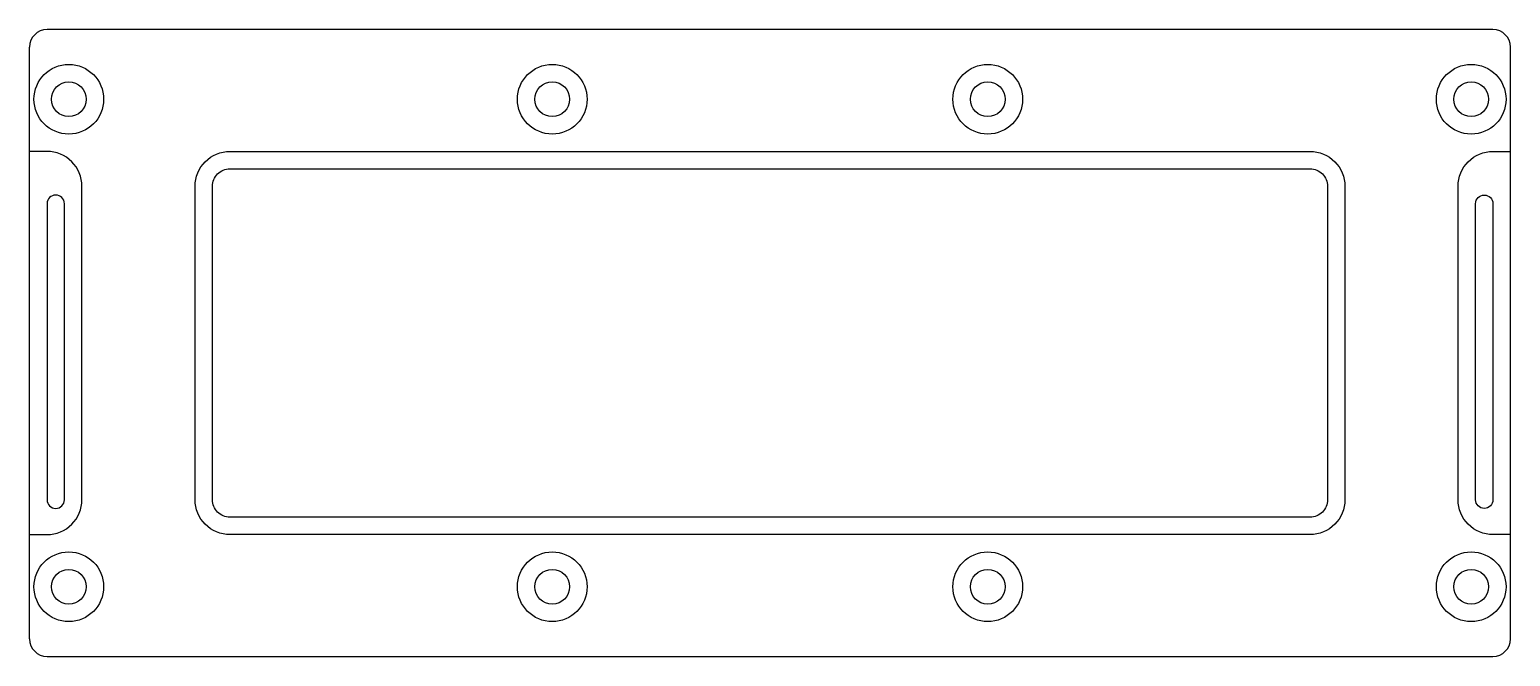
# Model space of a CAD drawing. Header units: millimetres. Extents: x -42.5 to 42.5, y -18 to 18.
import ezdxf

# ---------------------------------------------------------------- set-up
doc = ezdxf.new("R2010")
doc.units = ezdxf.units.MM
doc.header["$MEASUREMENT"] = 0
doc.layers.add('StandOff', color=216, linetype='Continuous', true_color=0x800080)

# ---------------------------------------------------------------- blocks, each defined once
blk = doc.blocks.new('StandOffFace2')
at = {"layer": 'StandOff'}
for p, q in [((41.5, 0), (-41.5, 0)), ((-42.5, -35), (-42.5, -1)), ((42.5, -35), (42.5, -1)), ((-41.5, -36), (41.5, -36))]:
    blk.add_line(p, q, dxfattribs=at)
at = {"layer": 'StandOff', "flags": 128}
for points in [[(-42.5, -29), (-41.5, -29, 0.414214), (-39.5, -27), (-39.5, -9, 0.414214), (-41.5, -7), (-42.5, -7)], [(42.5, -29), (41.5, -29, -0.414214), (39.5, -27), (39.5, -9, -0.414214), (41.5, -7), (42.5, -7)]]:
    blk.add_lwpolyline(points, format="xyb", dxfattribs=at)
for points in [[(31, -7, -0.414214), (33, -9), (33, -27, -0.414214), (31, -29), (-31, -29, -0.414214), (-33, -27), (-33, -9, -0.414214), (-31, -7)], [(31, -8, -0.414214), (32, -9), (32, -27, -0.414214), (31, -28), (-31, -28, -0.414214), (-32, -27), (-32, -9, -0.414214), (-31, -8)], [(-41.5, -27, 1), (-40.5, -27), (-40.5, -10, 1), (-41.5, -10)], [(41.5, -27, -1), (40.5, -27), (40.5, -10, -1), (41.5, -10)]]:
    blk.add_lwpolyline(points, format="xyb", close=True, dxfattribs=at)
at = {"layer": 'StandOff'}
for centre, radius in [((-40.25, -4), 2), ((-12.5, -4), 2), ((12.5, -4), 2), ((40.25, -4), 2), ((-40.25, -4), 1), ((-12.5, -4), 1), ((12.5, -4), 1), ((40.25, -4), 1), ((-40.25, -32), 2), ((-12.5, -32), 2), ((12.5, -32), 2), ((40.25, -32), 2), ((-40.25, -32), 1), ((-12.5, -32), 1), ((12.5, -32), 1), ((40.25, -32), 1)]:
    blk.add_circle(centre, radius, dxfattribs=at)
for centre, start, end in [((-41.5, -1), 90, 180), ((41.5, -1), 0, 90), ((-41.5, -35), 180, 270), ((41.5, -35), 270, 0)]:
    blk.add_arc(centre, 1, start, end, dxfattribs=at)

msp = doc.modelspace()

# ---------------------------------------------------------------- block references
at = {"layer": 'StandOff'}
msp.add_blockref('StandOffFace2', (0, 18), dxfattribs=at)

doc.saveas('drawing.dxf')
